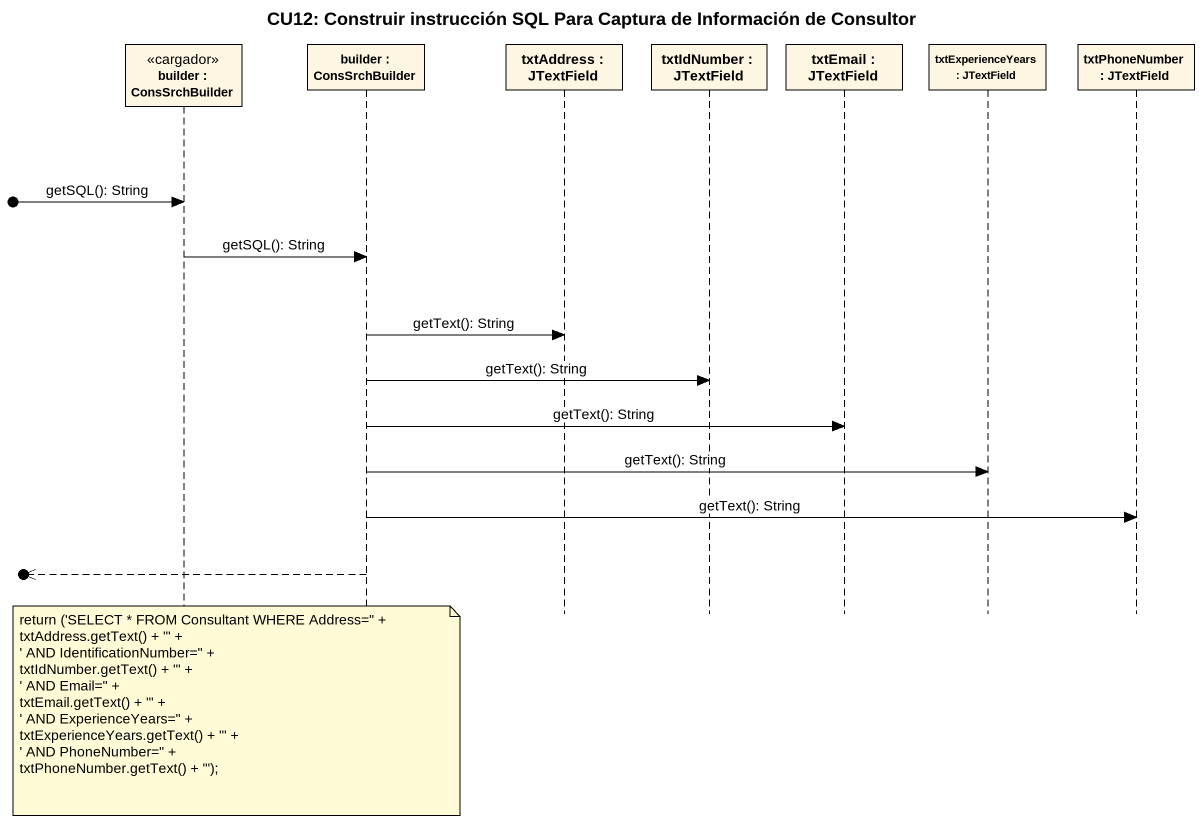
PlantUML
@startuml
title CU12: Construir instrucción SQL Para Captura de Información de Consultor
hide footbox
participant "builder : ConsSrchBuilder" as builder <<cargador>>
participant "builder : ConsSrchBuilder" as builder_2
participant "txtAddress : JTextField" as txtAddress
participant "txtIdNumber : JTextField" as txtIdNumber
participant "txtEmail : JTextField" as txtEmail
participant "txtExperienceYears : JTextField" as txtExperienceYears
participant "txtPhoneNumber : JTextField" as txtPhoneNumber

[o-> builder : getSQL(): String
builder -> builder_2 : getSQL(): String
builder_2 -> txtAddress : getText(): String
builder_2 -> txtIdNumber : getText(): String
builder_2 -> txtEmail : getText(): String
builder_2 -> txtExperienceYears : getText(): String
builder_2 -> txtPhoneNumber : getText(): String
[o<<-- builder_2
note over builder
  return ('SELECT * FROM Consultant WHERE Address='' +
  txtAddress.getText() + ''' +
  ~' AND IdentificationNumber='' +
  txtIdNumber.getText() + ''' +
  ~' AND Email='' +
  txtEmail.getText() + ''' +
  ~' AND ExperienceYears='' +
  txtExperienceYears.getText() + ''' +
  ~' AND PhoneNumber='' +
  txtPhoneNumber.getText() + ''');
end note
@enduml
